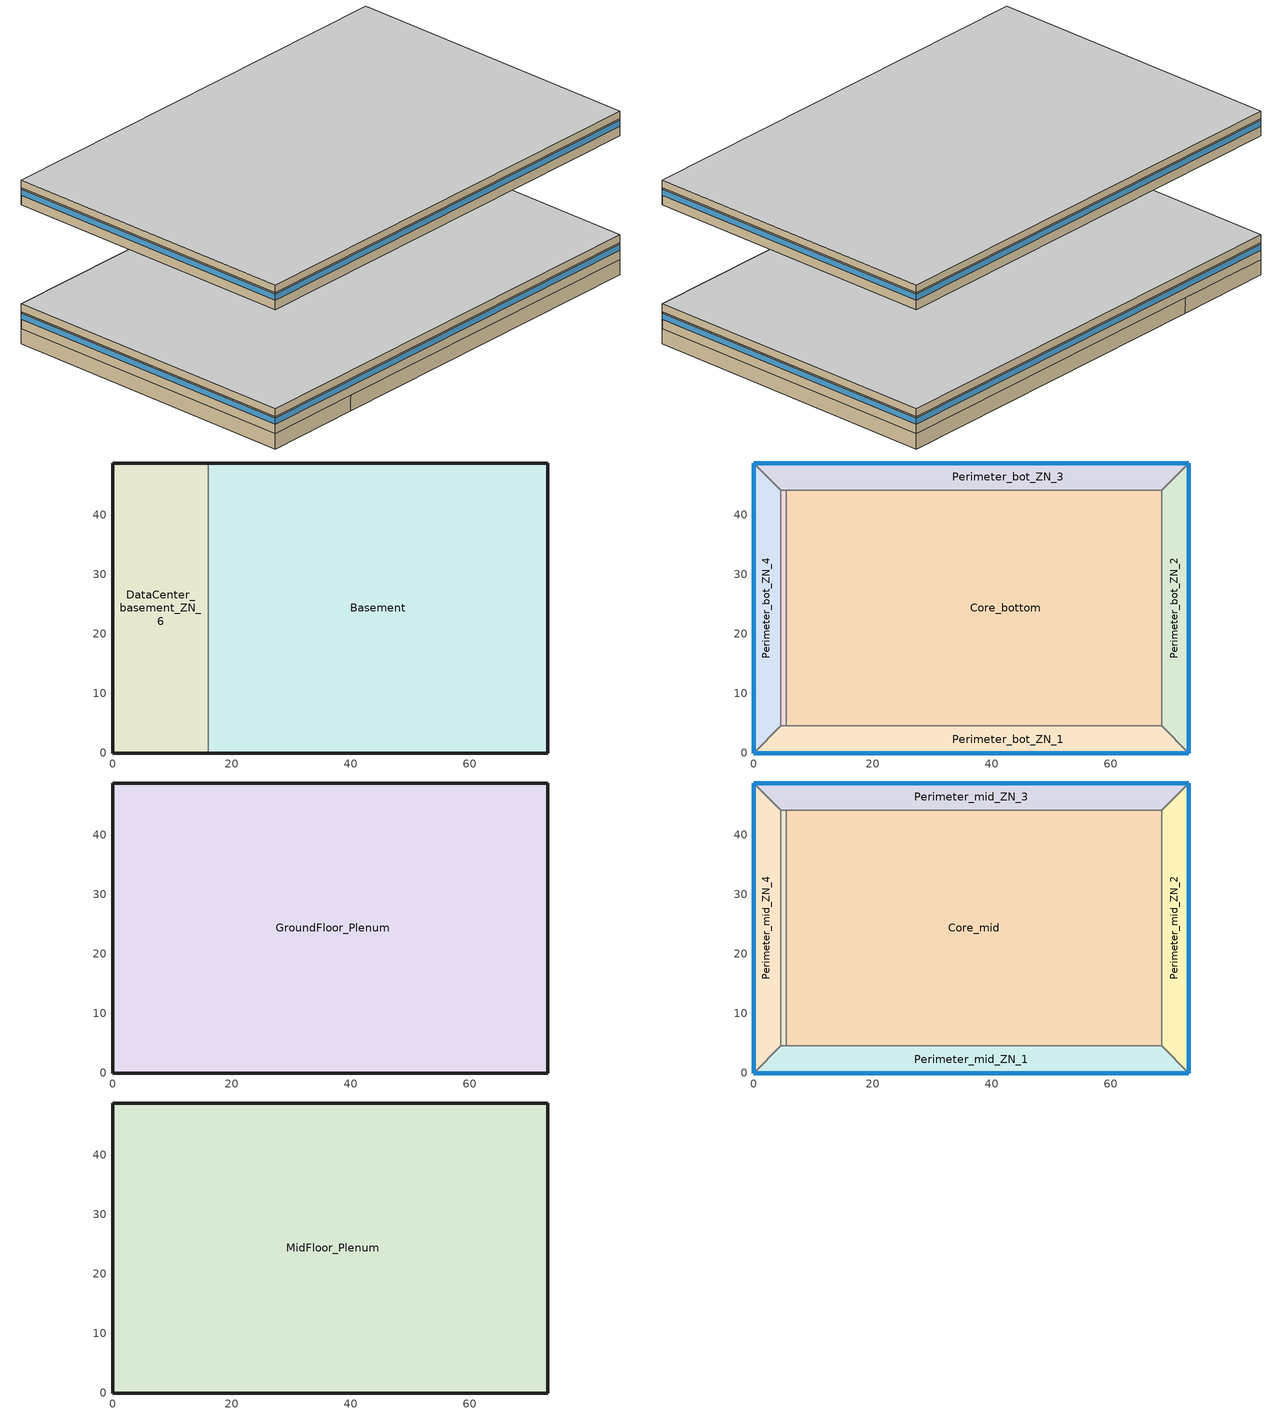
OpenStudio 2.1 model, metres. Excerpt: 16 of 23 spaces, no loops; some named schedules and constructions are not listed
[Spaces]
Basement
 floor ground: 73.11,48.74 73.11,0 16.08,0 16.08,48.74 z-2.44
 wall ground: 16.08,0 73.11,0 73.11,48.74 16.08,48.74 z-2.44:0
 wall to DataCenter_basement_ZN_6: 16.08,48.74 16.08,0 z-2.44:0
DataCenter_basement_ZN_6
 floor ground: 16.08,48.74 16.08,0 0,0 0,48.74 z-2.44
 wall ground: 16.08,48.74 0,48.74 0,0 16.08,0 z-2.44:0
Core_bottom
 floor to DataCenter_basement_ZN_6: 16.08,44.16 16.08,4.57 5.49,4.57 5.49,44.16 z0
 floor to Basement: 68.53,44.16 68.53,4.57 16.08,4.57 16.08,44.16 z0
 wall to Perimeter_bot_ZN_1: 5.49,4.57 68.53,4.57 z0:2.74
 wall to DataCenter_bot_ZN_6: 5.49,44.16 5.49,4.57 z0:2.74
 wall to Perimeter_bot_ZN_2: 68.53,4.57 68.53,44.16 z0:2.74
 wall to Perimeter_bot_ZN_3: 68.53,44.16 5.49,44.16 z0:2.74
Perimeter_bot_ZN_3
 floor to Basement: 73.11,48.74 68.53,44.16 16.08,44.16 16.08,48.74 z0
 floor to DataCenter_basement_ZN_6: 16.08,48.74 16.08,44.16 4.57,44.16 0,48.74 z0
 wall outside: 73.11,48.74 0,48.74 z0:2.74
 wall to Perimeter_bot_ZN_4: 0,48.74 4.57,44.16 z0:2.74
 wall to Perimeter_bot_ZN_2: 68.53,44.16 73.11,48.74 z0:2.74
 wall to DataCenter_bot_ZN_6: 4.57,44.16 5.49,44.16 z0:2.74
 window: 73.11,48.74 0,48.74 z1.54:2.5
Perimeter_bot_ZN_1
 floor to DataCenter_basement_ZN_6: 16.08,4.57 16.08,0 0,0 4.57,4.57 z0
 floor to Basement: 68.53,4.57 73.11,0 16.08,0 16.08,4.57 z0
 wall outside: 0,0 73.11,0 z0:2.74
 wall to Perimeter_bot_ZN_4: 4.57,4.57 0,0 z0:2.74
 wall to DataCenter_bot_ZN_6: 5.49,4.57 4.57,4.57 z0:2.74
 wall to Perimeter_bot_ZN_2: 73.11,0 68.53,4.57 z0:2.74
 window: 0,0 73.11,0 z1.54:2.5
Perimeter_bot_ZN_2
 floor to Basement: 73.11,48.74 73.11,0 68.53,4.57 68.53,44.16 z0
 wall outside: 73.11,0 73.11,48.74 z0:2.74
 window: 73.11,0 73.11,48.74 z1.54:2.5
Perimeter_bot_ZN_4
 floor to DataCenter_basement_ZN_6: 0,48.74 4.57,44.16 4.57,4.57 0,0 z0
 wall outside: 0,48.74 0,0 z0:2.74
 wall to DataCenter_bot_ZN_6: 4.57,4.57 4.57,44.16 z0:2.74
 window: 0,48.74 0,0 z1.54:2.5
DataCenter_bot_ZN_6
 floor to DataCenter_basement_ZN_6: 5.49,44.16 5.49,4.57 4.57,4.57 4.57,44.16 z0
GroundFloor_Plenum
 floor to Perimeter_bot_ZN_4: 0,48.74 4.57,44.16 4.57,4.57 0,0 z2.74
 floor to Perimeter_bot_ZN_2: 73.11,48.74 73.11,0 68.53,4.57 68.53,44.16 z2.74
 floor to Perimeter_bot_ZN_1: 68.53,4.57 73.11,0 0,0 4.57,4.57 z2.74
 floor to Perimeter_bot_ZN_3: 73.11,48.74 68.53,44.16 4.57,44.16 0,48.74 z2.74
 floor to Core_bottom: 68.53,44.16 68.53,4.57 5.49,4.57 5.49,44.16 z2.74
 floor to DataCenter_bot_ZN_6: 5.49,44.16 5.49,4.57 4.57,4.57 4.57,44.16 z2.74
 wall outside: 73.11,0 73.11,48.74 0,48.74 0,0 73.11,0 z2.74:3.96
 ceiling adiabatic (Typical Interior Wall): 73.11,0 73.11,48.74 0,48.74 0,0 z3.96
Perimeter_mid_ZN_2
 floor adiabatic (Typical Interior Wall): 73.11,48.74 73.11,0 68.53,4.57 68.53,44.16 z19.82
 wall outside: 73.11,0 73.11,48.74 z19.82:22.56
 wall to Perimeter_mid_ZN_3: 73.11,48.74 68.53,44.16 z19.82:22.56
 wall to Perimeter_mid_ZN_1: 68.53,4.57 73.11,0 z19.82:22.56
 wall to Core_mid: 68.53,44.16 68.53,4.57 z19.82:22.56
 window: 73.11,0 73.11,48.74 z21.36:22.32
Perimeter_mid_ZN_1
 floor adiabatic (Typical Interior Wall): 68.53,4.57 73.11,0 0,0 4.57,4.57 z19.82
 wall outside: 0,0 73.11,0 z19.82:22.56
 wall to Perimeter_mid_ZN_4: 4.57,4.57 0,0 z19.82:22.56
 wall to DataCenter_mid_ZN_6: 5.49,4.57 4.57,4.57 z19.82:22.56
 wall to Core_mid: 68.53,4.57 5.49,4.57 z19.82:22.56
 window: 0,0 73.11,0 z21.36:22.32
DataCenter_mid_ZN_6
 floor adiabatic (Typical Interior Wall): 5.49,44.16 5.49,4.57 4.57,4.57 4.57,44.16 z19.82
 wall to Perimeter_mid_ZN_4: 4.57,44.16 4.57,4.57 z19.82:22.56
 wall to Core_mid: 5.49,4.57 5.49,44.16 z19.82:22.56
 wall to Perimeter_mid_ZN_3: 5.49,44.16 4.57,44.16 z19.82:22.56
Core_mid
 floor adiabatic (Typical Interior Wall): 68.53,44.16 68.53,4.57 5.49,4.57 5.49,44.16 z19.82
 wall to Perimeter_mid_ZN_3: 68.53,44.16 5.49,44.16 z19.82:22.56
Perimeter_mid_ZN_3
 floor adiabatic (Typical Interior Wall): 73.11,48.74 68.53,44.16 4.57,44.16 0,48.74 z19.82
 wall outside: 73.11,48.74 0,48.74 z19.82:22.56
 wall to Perimeter_mid_ZN_4: 0,48.74 4.57,44.16 z19.82:22.56
 window: 73.11,48.74 0,48.74 z21.36:22.32
Perimeter_mid_ZN_4
 floor adiabatic (Typical Interior Wall): 0,48.74 4.57,44.16 4.57,4.57 0,0 z19.82
 wall outside: 0,48.74 0,0 z19.82:22.56
 window: 0,48.74 0,0 z21.36:22.32
MidFloor_Plenum
 floor to Perimeter_mid_ZN_1: 68.53,4.57 73.11,0 0,0 4.57,4.57 z22.56
 floor to DataCenter_mid_ZN_6: 5.49,44.16 5.49,4.57 4.57,4.57 4.57,44.16 z22.56
 floor to Perimeter_mid_ZN_2: 73.11,48.74 73.11,0 68.53,4.57 68.53,44.16 z22.56
 floor to Perimeter_mid_ZN_4: 0,48.74 4.57,44.16 4.57,4.57 0,0 z22.56
 floor to Core_mid: 68.53,44.16 68.53,4.57 5.49,4.57 5.49,44.16 z22.56
 floor to Perimeter_mid_ZN_3: 73.11,48.74 68.53,44.16 4.57,44.16 0,48.74 z22.56
 wall outside: 73.11,48.74 0,48.74 0,0 73.11,0 73.11,48.74 z22.56:23.78
 ceiling adiabatic (Typical Interior Wall): 73.11,0 73.11,48.74 0,48.74 0,0 z23.78
[Building]
NECB 2011-LargeOffice-NECB HDD Method-CAN_AB_Fort.McMurray.719320_CWEC.epw created: 2017-06-30 14:06:17 +0000: North Axis {deg}=0; Default Construction Set=NECB 2011 - Office - NECB HDD Method at climate 7b; Standards Number of Stories=13; Standards Number of Above Ground Stories=12; Standards Building Type=LargeOffice
[Site]
Fort McMurray_AB_CAN: Latitude {deg}=56.65; Longitude {deg}=-111.22; Time Zone {hr}=-7; Elevation {m}=369
[Site:GroundTemperature:BuildingSurface]
19.527, 19.502, 19.536, 19.598, 20.002, 21.64, 22.225, 22.375, 21.449, 20.121, 19.802, 19.633
[Site:WaterMainsTemperature]
Calculation Method=Correlation; Annual Average Outdoor Air Temperature {C}=1.125; Maximum Difference In Monthly Average Outdoor Air Temperatures {deltaC}=33.5
[SizingPeriod:DesignDay] Barometric Pressure {Pa}=96970; Sky Clearness=0; Rain Indicator=0; Snow Indicator=0; Day of Month=21; Daylight Saving Time Indicator=0; Humidity Indicating Type=Wetbulb; Dry-Bulb Temperature Range Modifier Type=DefaultMultipliers
Name | Maximum Dry-Bulb Temperature {C} | Daily Dry-Bulb Temperature Range {deltaC} | Humidity Indicating Conditions at Maximum Dry-Bulb | Wind Speed {m/s} | Wind Direction {deg} | Month | Day Type | Solar Model Indicator | ASHRAE Taub | ASHRAE Taud
Fort McMurray Ann Htg 99.6% Condns DB | -36.8 | 0 | -36.8 | 1 | 250 | 1 | WinterDesignDay | ASHRAEClearSky
Fort McMurray Ann Clg .4% Condns DB=>MWB | 28.9 | 12.1 | 17.7 | 3.8 | 260 | 7 | SummerDesignDay | ASHRAETau | 0.383 | 2.26
Fort McMurray Ann Clg .4% Condns WB=>MDB | 26.6 | 12.1 | 18.9 | 3.8 | 260 | 7 | SummerDesignDay | ASHRAETau | 0.383 | 2.26
[Material:NoMass]
CP02 CARPET PAD: Roughness=VeryRough; Thermal Resistance {m2-K/W}=0.21648; Thermal Absorptance=0.9; Solar Absorptance=0.7; Visible Absorptance=0.8
[Material]
Name | Roughness | Thickness {m} | Conductivity {W/m-K} | Density {kg/m3} | Specific Heat {J/kg-K} | Thermal Absorptance | Solar Absorptance | Visible Absorptance
100mm Normalweight concrete floor | MediumSmooth | 0.1016 | 2.31 | 2322 | 832
G01 13mm gypsum board | Smooth | 0.0127 | 0.16 | 800 | 1090 | 0.9 | 0.7 | 0.5
G05 25mm wood | MediumSmooth | 0.0254 | 0.15 | 608 | 1630 | 0.9 | 0.5 | 0.5
[Construction]
Typical Interior Floor: 100mm Normalweight concrete floor, CP02 CARPET PAD
Typical Interior Wall: G01 13mm gypsum board, G01 13mm gypsum board
Typical Interior Ceiling: CP02 CARPET PAD, 100mm Normalweight concrete floor
Typical Interior Window: Clear 3mm
Typical Interior Door; Typical Interior Partition: G05 25mm wood
Customized Fenestration: cond=0.220 tvis=0.220 tsol=0.232: Customized Fenestration:: cond=0.220 tvis=0.220 tsol=0.232
Customized Fenestration: cond=0.220 tvis=0.441 tsol=0.279: Customized Fenestration:: cond=0.220 tvis=0.441 tsol=0.279
Customized Fenestration: cond=0.220 tvis=0.294 tsol=0.332: Customized Fenestration:: cond=0.220 tvis=0.294 tsol=0.332
Customized Fenestration: cond=0.220 tvis=0.898 tsol=0.837: Customized Fenestration:: cond=0.220 tvis=0.898 tsol=0.837
[DefaultConstructionSet]
NECB 2011 - Office - NECB HDD Method at climate 7b: Default Exterior Surface Constructions=NECB 2011 - Office - NECB HDD Method at climate 7b; Default Interior Surface Constructions=Default Surface Constructions 2; Default Ground Contact Surface Constructions=NECB 2011 - Office - NECB HDD Method at climate 7b 1; Default Exterior SubSurface Constructions=NECB 2011 - Office - NECB HDD Method at climate 7b; Default Interior SubSurface Constructions=Default Sub Surface Constructions 2; Interior Partition Construction=Typical Interior Partition
[DefaultSurfaceConstructions]
Name | Floor Construction | Wall Construction | Roof Ceiling Construction
Default Surface Constructions 2 | Typical Interior Floor | Typical Interior Wall | Typical Interior Ceiling
NECB 2011 - Office - NECB HDD Method at climate 7b | Customized opaque construction {e370e0f2-4649-46a2-bdea-78e6a9e296ea} to conductance of 0.162 | Customized opaque construction {8af4ce8e-7012-49ed-b608-ad8a921cfcaf} to conductance of 0.21 | Customized opaque construction {2b7fb45a-fb88-4c42-89b6-540ae7994c67} to conductance of 0.162
NECB 2011 - Office - NECB HDD Method at climate 7b 1 | Customized opaque construction {1f033353-9a31-41f6-8d02-72a354a8a7e3} to conductance of 0.757 | Customized opaque construction {1f033353-9a31-41f6-8d02-72a354a8a7e3} to conductance of 0.284 | Customized opaque construction {1f033353-9a31-41f6-8d02-72a354a8a7e3} to conductance of 0.284
[DefaultSubSurfaceConstructions]
Name | Fixed Window Construction | Operable Window Construction | Door Construction | Glass Door Construction | Overhead Door Construction | Skylight Construction | Tubular Daylight Dome Construction | Tubular Daylight Diffuser Construction
Default Sub Surface Constructions 2 | Typical Interior Window | Typical Interior Window | Typical Interior Door
NECB 2011 - Office - NECB HDD Method at climate 7b | Customized Fenestration: cond=0.220 tvis=0.220 tsol=0.232 | Customized Fenestration: cond=0.220 tvis=0.220 tsol=0.232 | Customized opaque construction {9ed4e209-ecdc-46af-bdf0-0a89442856df} to conductance of 2.2 | Customized Fenestration: cond=0.220 tvis=0.441 tsol=0.279 | Customized opaque construction {8116d5be-e29f-4d97-8f0b-3f6932c326c8} to conductance of 2.2 | Customized Fenestration: cond=0.220 tvis=0.294 tsol=0.332 | Customized Fenestration: cond=0.220 tvis=0.898 tsol=0.837 | Customized Fenestration: cond=0.220 tvis=0.898 tsol=0.837
[WindowMaterial:Glazing]
Clear 3mm: Optical Data Type=SpectralAverage; Thickness {m}=0.003; Solar Transmittance at Normal Incidence=0.837; Front Side Solar Reflectance at Normal Incidence=0.075; Back Side Solar Reflectance at Normal Incidence=0.075; Visible Transmittance at Normal Incidence=0.898; Front Side Visible Reflectance at Normal Incidence=0.081; Back Side Visible Reflectance at Normal Incidence=0.081; Infrared Transmittance at Normal Incidence=0; Front Side Infrared Hemispherical Emissivity=0.84; Back Side Infrared Hemispherical Emissivity=0.84; Conductivity {W/m-K}=0.9; Dirt Correction Factor for Solar and Visible Transmittance=1; Solar Diffusing=No
[WindowMaterial:SimpleGlazingSystem] U-Factor {W/m2-K}=2.2; Solar Heat Gain Coefficient=0.6; Visible Transmittance=0.21
Customized Fenestration:: cond=0.220 tvis=0.220 tsol=0.232; Customized Fenestration:: cond=0.220 tvis=0.441 tsol=0.279; Customized Fenestration:: cond=0.220 tvis=0.294 tsol=0.332; Customized Fenestration:: cond=0.220 tvis=0.898 tsol=0.837
[Space]
Name | Space Type | Building Story | Thermal Zone | Part of Total Floor Area
Core_mid | Space Function Office - open plan | Building Story 2 | Sp-Core_mid Sys-6 Flr-3 Sch-A HPlcmt-core ZN | Yes
Perimeter_mid_ZN_2 | Space Function Office - open plan | Building Story 2 | Sp-Perimeter_mid_ZN_2 Sys-6 Flr-3 Sch-A HPlcmt-east ZN | Yes
Perimeter_mid_ZN_1 | Space Function Office - open plan | Building Story 2 | Sp-Perimeter_mid_ZN_1 Sys-6 Flr-3 Sch-A HPlcmt-south ZN | Yes
MidFloor_Plenum | Space Function - undefined - | Building Story 2 | Sp-MidFloor_Plenum Sys-0 Flr-3 Sch-- undefined - HPlcmt-north ZN | No
DataCenter_mid_ZN_6 | Space Function Office - open plan | Building Story 2 | Sp-DataCenter_mid_ZN_6 Sys-6 Flr-3 Sch-A HPlcmt-core ZN
Core_bottom | Space Function Office - open plan | Building Story 1 | Sp-Core_bottom Sys-6 Flr-1 Sch-A HPlcmt-core ZN | Yes
Perimeter_bot_ZN_3 | Space Function Office - open plan | Building Story 1 | Sp-Perimeter_bot_ZN_3 Sys-6 Flr-1 Sch-A HPlcmt-north ZN | Yes
Basement | Space Function Electrical/Mechanical-sch-A | Basement Story 0 | Sp-Basement Sys-6 Flr-2 Sch-A HPlcmt-north ZN | Yes
Perimeter_bot_ZN_1 | Space Function Office - open plan | Building Story 1 | Sp-Perimeter_bot_ZN_1 Sys-6 Flr-1 Sch-A HPlcmt-south ZN | Yes
Perimeter_mid_ZN_3 | Space Function Office - open plan | Building Story 2 | Sp-Perimeter_mid_ZN_3 Sys-6 Flr-3 Sch-A HPlcmt-north ZN | Yes
Perimeter_mid_ZN_4 | Space Function Office - open plan | Building Story 2 | Sp-Perimeter_mid_ZN_4 Sys-6 Flr-3 Sch-A HPlcmt-west ZN | Yes
GroundFloor_Plenum | Space Function - undefined - | Building Story 1 | Sp-GroundFloor_Plenum Sys-0 Flr-1 Sch-- undefined - HPlcmt-north ZN | No
DataCenter_basement_ZN_6 | Space Function Office - open plan | Basement Story 0 | Sp-DataCenter_basement_ZN_6 Sys-6 Flr-2 Sch-A HPlcmt-west ZN
Perimeter_bot_ZN_2 | Space Function Office - open plan | Building Story 1 | Sp-Perimeter_bot_ZN_2 Sys-6 Flr-1 Sch-A HPlcmt-east ZN | Yes
Perimeter_bot_ZN_4 | Space Function Office - open plan | Building Story 1 | Sp-Perimeter_bot_ZN_4 Sys-6 Flr-1 Sch-A HPlcmt-west ZN | Yes
DataCenter_bot_ZN_6 | Space Function Office - open plan | Building Story 1 | Sp-DataCenter_bot_ZN_6 Sys-6 Flr-1 Sch-A HPlcmt-core ZN
[BuildingStory]
Name | Nominal Z Coordinate {m}
Basement Story 0 | -2.439
Building Story 1 | 0
Building Story 2 | 19.816
[SpaceType] Standards Building Type=Space Function
Name | Default Schedule Set | Design Specification Outdoor Air Object | Standards Space Type
Space Function Electrical/Mechanical-sch-A | Space Function Electrical/Mechanical-sch-A Schedule Set | Space Function Electrical/Mechanical-sch-A Ventilation | Electrical/Mechanical-sch-A
Space Function Office - open plan | Space Function Office - open plan Schedule Set | Space Function Office - open plan Ventilation | Office - open plan
Space Function - undefined - | Space Function - undefined - Schedule Set | Space Function - undefined - Ventilation | - undefined -
[DesignSpecification:OutdoorAir]
Name | Outdoor Air Flow per Person {m3/s-person} | Outdoor Air Flow per Floor Area {m3/s-m2} | Outdoor Air Flow Air Changes per Hour {1/hr} | Outdoor Air Method
Space Function - undefined - Ventilation | 0 | 0 | 0
Space Function Electrical/Mechanical-sch-A Ventilation |  | 0.0003048 |  | Sum
Space Function Office - open plan Ventilation |  | 0.0004318 |  | Sum
[DefaultScheduleSet] Infiltration Schedule=Always On
Name | Number of People Schedule | People Activity Level Schedule | Lighting Schedule | Electric Equipment Schedule
Space Function - undefined - Schedule Set
Space Function Electrical/Mechanical-sch-A Schedule Set; Space Function Office - open plan Schedule Set | NECB-A-Occupancy | NECB-Activity | NECB-A-Lighting | NECB-A-Electric-Equipment
[ThermostatSetpoint:DualSetpoint]
Name | Heating Setpoint Temperature Schedule | Cooling Setpoint Temperature Schedule
Space Function - undefined - Thermostat 4; Space Function - undefined - Thermostat 5
Space Function Office - open plan Thermostat 20; Space Function Office - open plan Thermostat 21; Space Function Office - open plan Thermostat 22; Space Function Office - open plan Thermostat 23; Space Function Office - open plan Thermostat 24; Space Function Office - open plan Thermostat 25; Space Function Electrical/Mechanical-sch-A Thermostat 2; Space Function Office - open plan Thermostat 26; Space Function Office - open plan Thermostat 27; Space Function Office - open plan Thermostat 28; Space Function Office - open plan Thermostat 29; Space Function Office - open plan Thermostat 30; Space Function Office - open plan Thermostat 31; Space Function Office - open plan Thermostat 32 | NECB-A-Thermostat Setpoint-Heating | NECB-A-Thermostat Setpoint-Cooling
[People:Definition] Number of People Calculation Method=People/Area; Fraction Radiant=0.3
Name | People per Space Floor Area {person/m2}
Space Function Electrical/Mechanical-sch-A People Definition | 0.0049514
Space Function Office - open plan People Definition | 0.0500522
[People] Work Efficiency Schedule=Work Efficiency Schedule; Clothing Insulation Schedule=Clothing Schedule; Air Velocity Schedule=Air Velocity Schedule
Name | People Definition | Space or SpaceType
Space Function Electrical/Mechanical-sch-A People | Space Function Electrical/Mechanical-sch-A People Definition | Space Function Electrical/Mechanical-sch-A
Space Function Office - open plan People | Space Function Office - open plan People Definition | Space Function Office - open plan
[Lights:Definition]
Space Function Office - open plan Lights Definition: Design Level Calculation Method=Watts/Area; Watts per Space Floor Area {W/m2}=10.9999; Fraction Radiant=0.5; Fraction Visible=0.2
[Lights]
Name | Lights Definition | Space or SpaceType
Space Function Electrical/Mechanical-sch-A Lights | Space Function Electrical/Mechanical-sch-A Lights Definition | Space Function Electrical/Mechanical-sch-A
Space Function Office - open plan Lights | Space Function Office - open plan Lights Definition | Space Function Office - open plan
[ElectricEquipment:Definition]
Space Function Office - open plan Elec Equip Definition: Design Level Calculation Method=Watts/Area; Watts per Space Floor Area {W/m2}=7.49994; Fraction Radiant=0.5
[ElectricEquipment]
Name | Electric Equipment Definition | Space or SpaceType
Space Function Electrical/Mechanical-sch-A Elec Equip | Space Function Electrical/Mechanical-sch-A Elec Equip Definition | Space Function Electrical/Mechanical-sch-A
Space Function Office - open plan Elec Equip | Space Function Office - open plan Elec Equip Definition | Space Function Office - open plan
[SpaceInfiltration:DesignFlowRate] Schedule=Always On Discrete; Design Flow Rate Calculation Method=Flow/ExteriorArea; Flow per Exterior Surface Area {m3/s-m2}=0.00025; Constant Term Coefficient=0; Temperature Term Coefficient=0; Velocity Term Coefficient=0.224; Velocity Squared Term Coefficient=0
Name | Space or SpaceType
GroundFloor_Plenum Infiltration | GroundFloor_Plenum
MidFloor_Plenum Infiltration | MidFloor_Plenum
Perimeter_bot_ZN_1 Infiltration | Perimeter_bot_ZN_1
Perimeter_bot_ZN_2 Infiltration | Perimeter_bot_ZN_2
Perimeter_bot_ZN_3 Infiltration | Perimeter_bot_ZN_3
Perimeter_bot_ZN_4 Infiltration | Perimeter_bot_ZN_4
Perimeter_mid_ZN_1 Infiltration | Perimeter_mid_ZN_1
Perimeter_mid_ZN_2 Infiltration | Perimeter_mid_ZN_2
Perimeter_mid_ZN_3 Infiltration | Perimeter_mid_ZN_3
Perimeter_mid_ZN_4 Infiltration | Perimeter_mid_ZN_4
[ThermalZone] Use Ideal Air Loads=No
Name | Thermostat | Multiplier
Sp-GroundFloor_Plenum Sys-0 Flr-1 Sch-- undefined - HPlcmt-north ZN | Space Function - undefined - Thermostat 4
Sp-MidFloor_Plenum Sys-0 Flr-3 Sch-- undefined - HPlcmt-north ZN | Space Function - undefined - Thermostat 5 | 10
Sp-Perimeter_bot_ZN_3 Sys-6 Flr-1 Sch-A HPlcmt-north ZN | Space Function Office - open plan Thermostat 20
Sp-Perimeter_bot_ZN_2 Sys-6 Flr-1 Sch-A HPlcmt-east ZN | Space Function Office - open plan Thermostat 21
Sp-Perimeter_bot_ZN_4 Sys-6 Flr-1 Sch-A HPlcmt-west ZN | Space Function Office - open plan Thermostat 22
Sp-Perimeter_bot_ZN_1 Sys-6 Flr-1 Sch-A HPlcmt-south ZN | Space Function Office - open plan Thermostat 23
Sp-DataCenter_bot_ZN_6 Sys-6 Flr-1 Sch-A HPlcmt-core ZN | Space Function Office - open plan Thermostat 24
Sp-Core_bottom Sys-6 Flr-1 Sch-A HPlcmt-core ZN | Space Function Office - open plan Thermostat 25
Sp-Basement Sys-6 Flr-2 Sch-A HPlcmt-north ZN | Space Function Electrical/Mechanical-sch-A Thermostat 2
Sp-DataCenter_basement_ZN_6 Sys-6 Flr-2 Sch-A HPlcmt-west ZN | Space Function Office - open plan Thermostat 26
Sp-Perimeter_mid_ZN_3 Sys-6 Flr-3 Sch-A HPlcmt-north ZN | Space Function Office - open plan Thermostat 27 | 10
Sp-Perimeter_mid_ZN_2 Sys-6 Flr-3 Sch-A HPlcmt-east ZN | Space Function Office - open plan Thermostat 28 | 10
Sp-Perimeter_mid_ZN_4 Sys-6 Flr-3 Sch-A HPlcmt-west ZN | Space Function Office - open plan Thermostat 29 | 10
Sp-Perimeter_mid_ZN_1 Sys-6 Flr-3 Sch-A HPlcmt-south ZN | Space Function Office - open plan Thermostat 30 | 10
Sp-DataCenter_mid_ZN_6 Sys-6 Flr-3 Sch-A HPlcmt-core ZN | Space Function Office - open plan Thermostat 31 | 10
Sp-Core_mid Sys-6 Flr-3 Sch-A HPlcmt-core ZN | Space Function Office - open plan Thermostat 32 | 10
